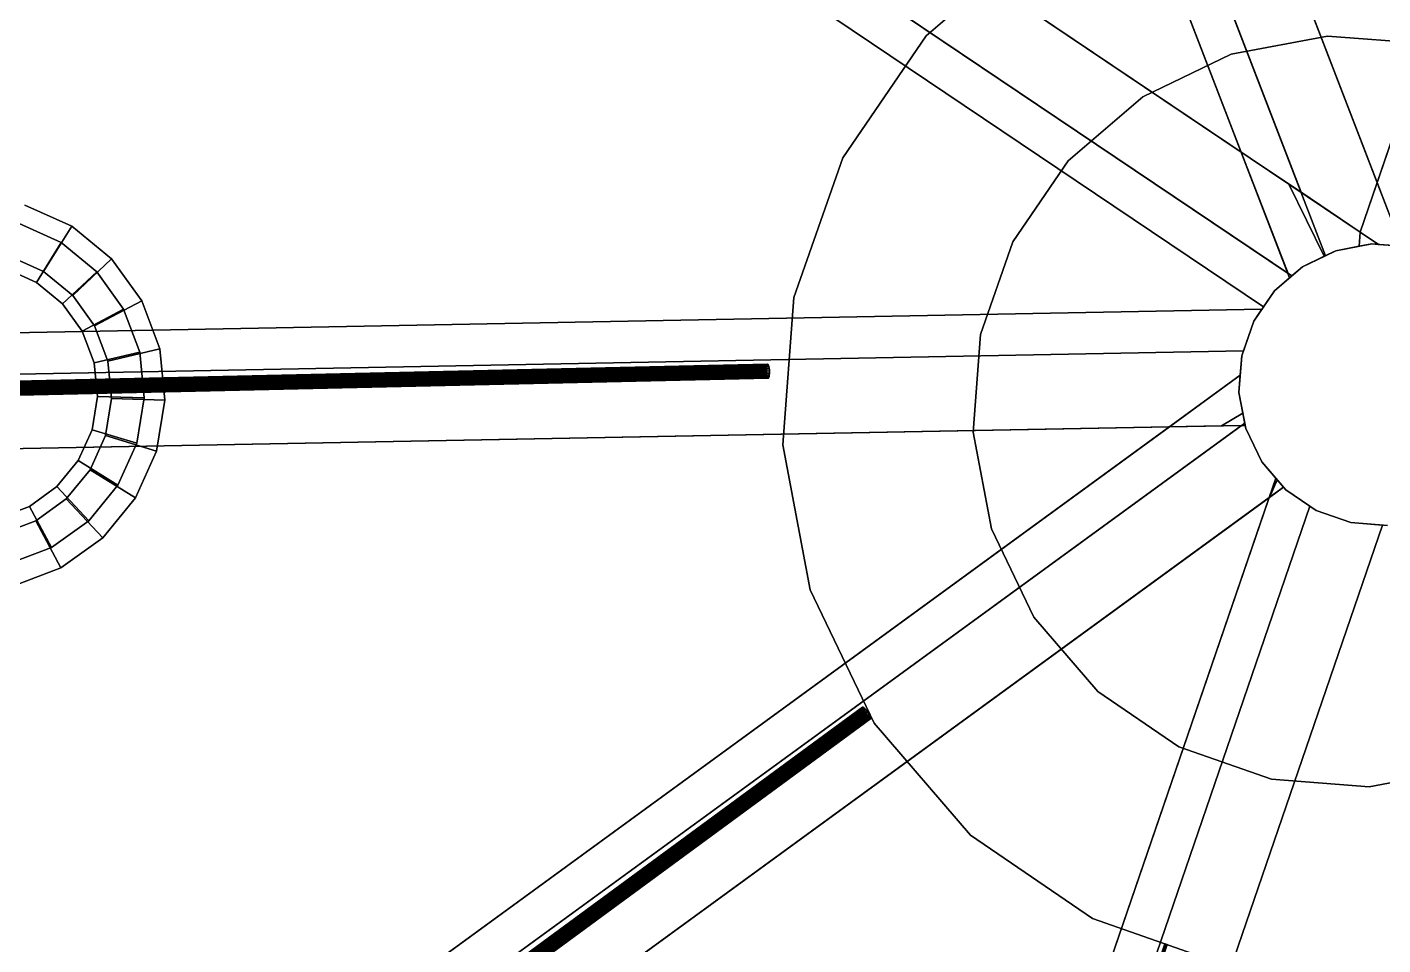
# Model space of a CAD drawing. Header units: inches. Extents: x -2 to 2474, y 1 to 287.
# Drawn here: x 166.172 to 166.795, y 175.261 to 175.683 of the extents above; entities that cross this region are included whole.
import ezdxf

# ---------------------------------------------------------------- set-up
doc = ezdxf.new("R2010")
doc.units = ezdxf.units.IN
doc.header["$MEASUREMENT"] = 0
doc.layers.add('DLX_LUM', color=7, linetype='Continuous', true_color=0xffd400)

msp = doc.modelspace()

# ---------------------------------------------------------------- linework, layer by layer
at = {"layer": 'DLX_LUM'}
for points in [[(166.78502, 175.58878, 0), (166.99062, 176.18846, 0)], [(166.99062, 176.18846, 0), (166.78502, 175.58878, 0)], [(166.79282, 175.61154, 0), (166.99062, 176.18846, 0)], [(166.99062, 176.18846, 0), (166.79282, 175.61154, 0)], [(166.75778, 175.6071, 0), (166.54108, 176.16919, 0)], [(166.54108, 176.16919, 0), (166.75778, 175.6071, 0)], [(166.54108, 176.16919, 0), (166.769, 175.57798, 0)], [(166.769, 175.57798, 0), (166.54108, 176.16919, 0)], [(166.57638, 176.17295, 0), (166.79282, 175.61154, 0)], [(166.79282, 175.61154, 0), (166.57638, 176.17295, 0)], [(166.57638, 176.17295, 0), (166.79802, 175.59805, 0)], [(166.79802, 175.59805, 0), (166.57638, 176.17295, 0)], [(166.73031, 175.62558, 0), (166.52519, 176.15761, 0)], [(166.75256, 175.56784, 0), (166.52519, 176.15761, 0)], [(166.52519, 176.15761, 0), (166.73031, 175.62558, 0)], [(166.52519, 176.15761, 0), (166.75256, 175.56784, 0)], [(166.75217, 175.61087, 0), (166.24091, 175.95474, 0)], [(166.24091, 175.95474, 0), (166.73031, 175.62558, 0)], [(166.24091, 175.95474, 0), (166.75217, 175.61087, 0)], [(166.73031, 175.62558, 0), (166.24091, 175.95474, 0)], [(166.75351, 175.56865, 0), (166.21415, 175.93141, 0)], [(166.21415, 175.93141, 0), (166.75351, 175.56865, 0)], [(166.21415, 175.93141, 0), (166.75182, 175.56978, 0)], [(166.75182, 175.56978, 0), (166.21415, 175.93141, 0)], [(166.74058, 175.55446, 0), (166.20777, 175.91282, 0)], [(166.74058, 175.55446, 0), (166.20777, 175.91282, 0)], [(166.20777, 175.91282, 0), (166.74058, 175.55446, 0)], [(166.20777, 175.91282, 0), (166.74058, 175.55446, 0)], [(166.58541, 175.67905, 0), (166.63693, 175.72333, 0)], [(166.63693, 175.72333, 0), (166.58541, 175.67905, 0)], [(166.63693, 175.72333, 0), (166.58541, 175.67905, 0)], [(166.58541, 175.67905, 0), (166.63693, 175.72333, 0)], [(166.54711, 175.62293, 0), (166.58541, 175.67905, 0)], [(166.58541, 175.67905, 0), (166.54711, 175.62293, 0)], [(166.58541, 175.67905, 0), (166.54711, 175.62293, 0)], [(166.54711, 175.62293, 0), (166.58541, 175.67905, 0)], [(166.58541, 175.67905, 0), (166.58541, 175.67905, 0)], [(166.58541, 175.67905, 0), (166.58541, 175.67905, 0)], [(166.72562, 175.67055, 0), (166.76994, 175.67891, 0)], [(166.76994, 175.67891, 0), (166.72562, 175.67055, 0)], [(166.76994, 175.67891, 0), (166.72562, 175.67055, 0)], [(166.72562, 175.67055, 0), (166.76994, 175.67891, 0)], [(166.76994, 175.67891, 0), (166.76994, 175.67891, 0)], [(166.76994, 175.67891, 0), (166.81492, 175.67551, 0)], [(166.81492, 175.67551, 0), (166.76994, 175.67891, 0)], [(166.76994, 175.67891, 0), (166.76994, 175.67891, 0)], [(166.81492, 175.67551, 0), (166.76994, 175.67891, 0)], [(166.76994, 175.67891, 0), (166.81492, 175.67551, 0)], [(166.68497, 175.651, 0), (166.72562, 175.67055, 0)], [(166.72562, 175.67055, 0), (166.68497, 175.651, 0)], [(166.72562, 175.67055, 0), (166.68497, 175.651, 0)], [(166.68497, 175.651, 0), (166.72562, 175.67055, 0)], [(166.72562, 175.67055, 0), (166.72562, 175.67055, 0)], [(166.72562, 175.67055, 0), (166.72562, 175.67055, 0)], [(166.65077, 175.6216, 0), (166.68497, 175.651, 0)], [(166.68497, 175.651, 0), (166.65077, 175.6216, 0)], [(166.68497, 175.651, 0), (166.65077, 175.6216, 0)], [(166.65077, 175.6216, 0), (166.68497, 175.651, 0)], [(166.68497, 175.651, 0), (166.68497, 175.651, 0)], [(166.68497, 175.651, 0), (166.68497, 175.651, 0)], [(166.52464, 175.55882, 0), (166.54711, 175.62293, 0)], [(166.54711, 175.62293, 0), (166.52464, 175.55882, 0)], [(166.54711, 175.62293, 0), (166.52464, 175.55882, 0)], [(166.52464, 175.55882, 0), (166.54711, 175.62293, 0)], [(166.54711, 175.62293, 0), (166.54711, 175.62293, 0)], [(166.54711, 175.62293, 0), (166.54711, 175.62293, 0)], [(166.62534, 175.58435, 0), (166.65077, 175.6216, 0)], [(166.65077, 175.6216, 0), (166.62534, 175.58435, 0)], [(166.65077, 175.6216, 0), (166.62534, 175.58435, 0)], [(166.62534, 175.58435, 0), (166.65077, 175.6216, 0)], [(166.65077, 175.6216, 0), (166.65077, 175.6216, 0)], [(166.65077, 175.6216, 0), (166.65077, 175.6216, 0)], [(166.73031, 175.62558, 0), (166.73031, 175.62558, 0)], [(166.73031, 175.62558, 0), (166.75778, 175.6071, 0)], [(166.75182, 175.56978, 0), (166.73031, 175.62558, 0)], [(166.75778, 175.6071, 0), (166.73031, 175.62558, 0)], [(166.73031, 175.62558, 0), (166.73031, 175.62558, 0)], [(166.73031, 175.62558, 0), (166.75182, 175.56978, 0)], [(166.78503, 175.58877, 0), (166.75217, 175.61087, 0)], [(166.76841, 175.5777, 0), (166.75217, 175.61087, 0)], [(166.75217, 175.61087, 0), (166.78503, 175.58877, 0)], [(166.75217, 175.61087, 0), (166.76841, 175.5777, 0)], [(166.78502, 175.58878, 0), (166.79282, 175.61154, 0)], [(166.79282, 175.61154, 0), (166.78502, 175.58878, 0)], [(166.79282, 175.61154, 0), (166.79282, 175.61154, 0)], [(166.80344, 175.58399, 0), (166.79282, 175.61154, 0)], [(166.79282, 175.61154, 0), (166.79282, 175.61154, 0)], [(166.79282, 175.61154, 0), (166.80344, 175.58399, 0)], [(166.19255, 175.59149, 0), (166.17098, 175.60124, 0)], [(166.17098, 175.60124, 0), (166.19255, 175.59149, 0)], [(166.75778, 175.6071, 0), (166.78502, 175.58878, 0)], [(166.78502, 175.58878, 0), (166.75778, 175.6071, 0)], [(166.18766, 175.584, 0), (166.1684, 175.59271, 0)], [(166.1684, 175.59271, 0), (166.18766, 175.584, 0)], [(166.17961, 175.57063, 0), (166.19255, 175.59149, 0)], [(166.19255, 175.59149, 0), (166.17961, 175.57063, 0)], [(166.21088, 175.57649, 0), (166.19255, 175.59149, 0)], [(166.19255, 175.59149, 0), (166.21088, 175.57649, 0)], [(166.78458, 175.5823, 0), (166.78503, 175.58877, 0)], [(166.78503, 175.58877, 0), (166.78458, 175.5823, 0)], [(166.78502, 175.58878, 0), (166.78502, 175.58878, 0)], [(166.78502, 175.58878, 0), (166.79338, 175.58315, 0)], [(166.79338, 175.58315, 0), (166.78502, 175.58878, 0)], [(166.78502, 175.58878, 0), (166.78502, 175.58878, 0)], [(166.79338, 175.58315, 0), (166.78503, 175.58877, 0)], [(166.78503, 175.58877, 0), (166.79338, 175.58315, 0)], [(166.18766, 175.584, 0), (166.17632, 175.56572, 0)], [(166.17632, 175.56572, 0), (166.18766, 175.584, 0)], [(166.20402, 175.57061, 0), (166.18766, 175.584, 0)], [(166.18766, 175.584, 0), (166.20402, 175.57061, 0)], [(166.61042, 175.54178, 0), (166.62534, 175.58435, 0)], [(166.62534, 175.58435, 0), (166.61042, 175.54178, 0)], [(166.62534, 175.58435, 0), (166.61042, 175.54178, 0)], [(166.61042, 175.54178, 0), (166.62534, 175.58435, 0)], [(166.62534, 175.58435, 0), (166.62534, 175.58435, 0)], [(166.62534, 175.58435, 0), (166.62534, 175.58435, 0)], [(166.77372, 175.58025, 0), (166.79034, 175.58338, 0)], [(166.79034, 175.58338, 0), (166.77372, 175.58025, 0)], [(166.77372, 175.58025, 0), (166.79034, 175.58338, 0)], [(166.77372, 175.58025, 0), (166.79034, 175.58338, 0)], [(166.79034, 175.58338, 0), (166.77372, 175.58025, 0)], [(166.79034, 175.58338, 0), (166.77372, 175.58025, 0)], [(166.79034, 175.58338, 0), (166.78458, 175.5823, 0)], [(166.78458, 175.5823, 0), (166.79034, 175.58338, 0)], [(166.79338, 175.58315, 0), (166.79034, 175.58338, 0)], [(166.79034, 175.58338, 0), (166.79566, 175.58298, 0)], [(166.79566, 175.58298, 0), (166.79034, 175.58338, 0)], [(166.79034, 175.58338, 0), (166.79034, 175.58338, 0)], [(166.79034, 175.58338, 0), (166.80721, 175.58211, 0)], [(166.79034, 175.58338, 0), (166.79034, 175.58338, 0)], [(166.79034, 175.58338, 0), (166.80721, 175.58211, 0)], [(166.80721, 175.58211, 0), (166.79034, 175.58338, 0)], [(166.79034, 175.58338, 0), (166.79034, 175.58338, 0)], [(166.80721, 175.58211, 0), (166.79034, 175.58338, 0)], [(166.79034, 175.58338, 0), (166.79034, 175.58338, 0)], [(166.79034, 175.58338, 0), (166.79338, 175.58315, 0)], [(166.79338, 175.58315, 0), (166.79338, 175.58315, 0)], [(166.80291, 175.58244, 0), (166.79338, 175.58315, 0)], [(166.79338, 175.58315, 0), (166.79338, 175.58315, 0)], [(166.79338, 175.58315, 0), (166.80291, 175.58244, 0)], [(166.16388, 175.57775, 0), (166.17961, 175.57063, 0)], [(166.17961, 175.57063, 0), (166.16388, 175.57775, 0)], [(166.19298, 175.55969, 0), (166.21088, 175.57649, 0)], [(166.21088, 175.57649, 0), (166.19298, 175.55969, 0)], [(166.22469, 175.55726, 0), (166.21088, 175.57649, 0)], [(166.21088, 175.57649, 0), (166.22469, 175.55726, 0)], [(166.75848, 175.57292, 0), (166.77372, 175.58025, 0)], [(166.75848, 175.57292, 0), (166.77372, 175.58025, 0)], [(166.77372, 175.58025, 0), (166.75848, 175.57292, 0)], [(166.77372, 175.58025, 0), (166.75848, 175.57292, 0)], [(166.75848, 175.57292, 0), (166.769, 175.57798, 0)], [(166.769, 175.57798, 0), (166.75848, 175.57292, 0)], [(166.76841, 175.5777, 0), (166.75848, 175.57292, 0)], [(166.75848, 175.57292, 0), (166.76841, 175.5777, 0)], [(166.77372, 175.58025, 0), (166.76841, 175.5777, 0)], [(166.76841, 175.5777, 0), (166.77372, 175.58025, 0)], [(166.769, 175.57798, 0), (166.77372, 175.58025, 0)], [(166.77372, 175.58025, 0), (166.769, 175.57798, 0)], [(166.78458, 175.5823, 0), (166.77372, 175.58025, 0)], [(166.77372, 175.58025, 0), (166.78458, 175.5823, 0)], [(166.77372, 175.58025, 0), (166.77372, 175.58025, 0)], [(166.77372, 175.58025, 0), (166.77372, 175.58025, 0)], [(166.77372, 175.58025, 0), (166.77372, 175.58025, 0)], [(166.77372, 175.58025, 0), (166.77372, 175.58025, 0)], [(166.16217, 175.57212, 0), (166.17632, 175.56572, 0)], [(166.17632, 175.56572, 0), (166.16217, 175.57212, 0)], [(166.17961, 175.57063, 0), (166.19298, 175.55969, 0)], [(166.19298, 175.55969, 0), (166.17961, 175.57063, 0)], [(166.20402, 175.57061, 0), (166.18834, 175.55588, 0)], [(166.18834, 175.55588, 0), (166.20402, 175.57061, 0)], [(166.21635, 175.55343, 0), (166.20402, 175.57061, 0)], [(166.20402, 175.57061, 0), (166.21635, 175.55343, 0)], [(166.74565, 175.56189, 0), (166.75848, 175.57292, 0)], [(166.74565, 175.56189, 0), (166.75848, 175.57292, 0)], [(166.75848, 175.57292, 0), (166.74565, 175.56189, 0)], [(166.75848, 175.57292, 0), (166.74565, 175.56189, 0)], [(166.75848, 175.57292, 0), (166.75256, 175.56784, 0)], [(166.75256, 175.56784, 0), (166.75848, 175.57292, 0)], [(166.75848, 175.57292, 0), (166.75351, 175.56865, 0)], [(166.75351, 175.56865, 0), (166.75848, 175.57292, 0)], [(166.75848, 175.57292, 0), (166.75848, 175.57292, 0)], [(166.75848, 175.57292, 0), (166.75848, 175.57292, 0)], [(166.75848, 175.57292, 0), (166.75848, 175.57292, 0)], [(166.75848, 175.57292, 0), (166.75848, 175.57292, 0)], [(166.17632, 175.56572, 0), (166.18834, 175.55588, 0)], [(166.18834, 175.55588, 0), (166.17632, 175.56572, 0)], [(166.75351, 175.56865, 0), (166.74565, 175.56189, 0)], [(166.74565, 175.56189, 0), (166.75351, 175.56865, 0)], [(166.74565, 175.56189, 0), (166.75256, 175.56784, 0)], [(166.75256, 175.56784, 0), (166.74565, 175.56189, 0)], [(166.75256, 175.56784, 0), (166.75182, 175.56978, 0)], [(166.75182, 175.56978, 0), (166.75256, 175.56784, 0)], [(166.75256, 175.56784, 0), (166.75256, 175.56784, 0)], [(166.75256, 175.56784, 0), (166.75256, 175.56784, 0)], [(166.19298, 175.55969, 0), (166.20305, 175.54566, 0)], [(166.20305, 175.54566, 0), (166.19298, 175.55969, 0)], [(166.51953, 175.49108, 0), (166.52464, 175.55882, 0)], [(166.52464, 175.55882, 0), (166.51953, 175.49108, 0)], [(166.52464, 175.55882, 0), (166.51953, 175.49108, 0)], [(166.51953, 175.49108, 0), (166.52464, 175.55882, 0)], [(166.52464, 175.55882, 0), (166.52464, 175.55882, 0)], [(166.52464, 175.55882, 0), (166.52464, 175.55882, 0)], [(166.73612, 175.54793, 0), (166.74565, 175.56189, 0)], [(166.74565, 175.56189, 0), (166.73612, 175.54793, 0)], [(166.73612, 175.54793, 0), (166.74565, 175.56189, 0)], [(166.74565, 175.56189, 0), (166.73612, 175.54793, 0)], [(166.74565, 175.56189, 0), (166.74058, 175.55446, 0)], [(166.74058, 175.55446, 0), (166.74565, 175.56189, 0)], [(166.74565, 175.56189, 0), (166.74058, 175.55446, 0)], [(166.74058, 175.55446, 0), (166.74565, 175.56189, 0)], [(166.74565, 175.56189, 0), (166.74565, 175.56189, 0)], [(166.74565, 175.56189, 0), (166.74565, 175.56189, 0)], [(166.74565, 175.56189, 0), (166.74565, 175.56189, 0)], [(166.74565, 175.56189, 0), (166.74565, 175.56189, 0)], [(166.73982, 175.55336, 0), (166.1001, 175.54127, 0)], [(166.1001, 175.54127, 0), (166.73982, 175.55336, 0)], [(166.73982, 175.55336, 0), (166.1001, 175.54127, 0)], [(166.1001, 175.54127, 0), (166.73982, 175.55336, 0)], [(166.18834, 175.55588, 0), (166.19739, 175.54327, 0)], [(166.19739, 175.54327, 0), (166.18834, 175.55588, 0)], [(166.21635, 175.55343, 0), (166.19739, 175.54327, 0)], [(166.19739, 175.54327, 0), (166.21635, 175.55343, 0)], [(166.20305, 175.54566, 0), (166.22469, 175.55726, 0)], [(166.22469, 175.55726, 0), (166.20305, 175.54566, 0)], [(166.22382, 175.53365, 0), (166.21635, 175.55343, 0)], [(166.21635, 175.55343, 0), (166.22382, 175.53365, 0)], [(166.23305, 175.5351, 0), (166.22469, 175.55726, 0)], [(166.22469, 175.55726, 0), (166.23305, 175.5351, 0)], [(166.73612, 175.54793, 0), (166.73982, 175.55336, 0)], [(166.73982, 175.55336, 0), (166.73612, 175.54793, 0)], [(166.73612, 175.54793, 0), (166.73982, 175.55336, 0)], [(166.73982, 175.55336, 0), (166.73612, 175.54793, 0)], [(166.73982, 175.55336, 0), (166.73982, 175.55336, 0)], [(166.73982, 175.55336, 0), (166.73982, 175.55336, 0)], [(166.74058, 175.55446, 0), (166.74058, 175.55446, 0)], [(166.74058, 175.55446, 0), (166.74058, 175.55446, 0)], [(166.20305, 175.54566, 0), (166.20915, 175.5295, 0)], [(166.20915, 175.5295, 0), (166.20305, 175.54566, 0)], [(166.73052, 175.53196, 0), (166.73612, 175.54793, 0)], [(166.73612, 175.54793, 0), (166.73052, 175.53196, 0)], [(166.73052, 175.53196, 0), (166.73612, 175.54793, 0)], [(166.73612, 175.54793, 0), (166.73052, 175.53196, 0)], [(166.73131, 175.53421, 0), (166.73612, 175.54793, 0)], [(166.73612, 175.54793, 0), (166.73131, 175.53421, 0)], [(166.73612, 175.54793, 0), (166.73131, 175.53421, 0)], [(166.73131, 175.53421, 0), (166.73612, 175.54793, 0)], [(166.73612, 175.54793, 0), (166.73612, 175.54793, 0)], [(166.73612, 175.54793, 0), (166.73612, 175.54793, 0)], [(166.73612, 175.54793, 0), (166.73612, 175.54793, 0)], [(166.73612, 175.54793, 0), (166.73612, 175.54793, 0)], [(166.19739, 175.54327, 0), (166.20288, 175.52875, 0)], [(166.20288, 175.52875, 0), (166.19739, 175.54327, 0)], [(166.60703, 175.49681, 0), (166.61042, 175.54178, 0)], [(166.61042, 175.54178, 0), (166.60703, 175.49681, 0)], [(166.61042, 175.54178, 0), (166.60703, 175.49681, 0)], [(166.60703, 175.49681, 0), (166.61042, 175.54178, 0)], [(166.61042, 175.54178, 0), (166.61042, 175.54178, 0)], [(166.61042, 175.54178, 0), (166.61042, 175.54178, 0)], [(166.73131, 175.53421, 0), (166.09537, 175.52219, 0)], [(166.09537, 175.52219, 0), (166.73131, 175.53421, 0)], [(166.73131, 175.53421, 0), (166.09537, 175.52219, 0)], [(166.09537, 175.52219, 0), (166.73131, 175.53421, 0)], [(166.22382, 175.53365, 0), (166.20288, 175.52875, 0)], [(166.20288, 175.52875, 0), (166.22382, 175.53365, 0)], [(166.20915, 175.5295, 0), (166.23305, 175.5351, 0)], [(166.23305, 175.5351, 0), (166.20915, 175.5295, 0)], [(166.22591, 175.51262, 0), (166.22382, 175.53365, 0)], [(166.22382, 175.53365, 0), (166.22591, 175.51262, 0)], [(166.23539, 175.51154, 0), (166.23305, 175.5351, 0)], [(166.23305, 175.5351, 0), (166.23539, 175.51154, 0)], [(166.73052, 175.53196, 0), (166.73131, 175.53421, 0)], [(166.73131, 175.53421, 0), (166.73052, 175.53196, 0)], [(166.73131, 175.53421, 0), (166.73052, 175.53196, 0)], [(166.73052, 175.53196, 0), (166.73131, 175.53421, 0)], [(164.9525, 175.49137, 0), (166.51204, 175.52667, 0)], [(166.51204, 175.52667, 0), (164.9525, 175.49137, 0)], [(164.95325, 175.49202, 0), (166.51214, 175.5273, 0)], [(166.51214, 175.5273, 0), (164.95325, 175.49202, 0)], [(164.95424, 175.49251, 0), (166.51228, 175.52777, 0)], [(166.51228, 175.52777, 0), (164.95424, 175.49251, 0)], [(164.95543, 175.4928, 0), (166.51245, 175.52804, 0)], [(166.51245, 175.52804, 0), (164.95543, 175.4928, 0)], [(164.95672, 175.49288, 0), (166.51263, 175.5281, 0)], [(166.51263, 175.5281, 0), (164.95672, 175.49288, 0)], [(164.95804, 175.49274, 0), (166.51281, 175.52793, 0)], [(166.51281, 175.52793, 0), (164.95804, 175.49274, 0)], [(164.95928, 175.49239, 0), (166.51298, 175.52756, 0)], [(166.51298, 175.52756, 0), (164.95928, 175.49239, 0)], [(164.96038, 175.49186, 0), (166.51313, 175.527, 0)], [(166.51313, 175.527, 0), (164.96038, 175.49186, 0)], [(164.96124, 175.49117, 0), (166.51324, 175.5263, 0)], [(166.51324, 175.5263, 0), (164.96124, 175.49117, 0)], [(166.20288, 175.52875, 0), (166.20441, 175.5133, 0)], [(166.20441, 175.5133, 0), (166.20288, 175.52875, 0)], [(166.20915, 175.5295, 0), (166.21086, 175.51232, 0)], [(166.21086, 175.51232, 0), (166.20915, 175.5295, 0)], [(166.51198, 175.52591, 0), (166.51204, 175.52667, 0)], [(166.51204, 175.52667, 0), (166.51198, 175.52591, 0)], [(166.51204, 175.52667, 0), (166.51214, 175.5273, 0)], [(166.51214, 175.5273, 0), (166.51204, 175.52667, 0)], [(166.51214, 175.5273, 0), (166.51228, 175.52777, 0)], [(166.51228, 175.52777, 0), (166.51214, 175.5273, 0)], [(166.51228, 175.52777, 0), (166.51245, 175.52804, 0)], [(166.51245, 175.52804, 0), (166.51228, 175.52777, 0)], [(166.51245, 175.52804, 0), (166.51263, 175.5281, 0)], [(166.51263, 175.5281, 0), (166.51245, 175.52804, 0)], [(166.51263, 175.5281, 0), (166.51281, 175.52793, 0)], [(166.51281, 175.52793, 0), (166.51263, 175.5281, 0)], [(166.51281, 175.52793, 0), (166.51298, 175.52756, 0)], [(166.51298, 175.52756, 0), (166.51281, 175.52793, 0)], [(166.51298, 175.52756, 0), (166.51313, 175.527, 0)], [(166.51313, 175.527, 0), (166.51298, 175.52756, 0)], [(166.51313, 175.527, 0), (166.51324, 175.5263, 0)], [(166.51324, 175.5263, 0), (166.51313, 175.527, 0)], [(166.51324, 175.5263, 0), (166.51332, 175.5255, 0)], [(166.51332, 175.5255, 0), (166.51324, 175.5263, 0)], [(166.72925, 175.5151, 0), (166.73052, 175.53196, 0)], [(166.73052, 175.53196, 0), (166.72925, 175.5151, 0)], [(166.72925, 175.5151, 0), (166.73052, 175.53196, 0)], [(166.73052, 175.53196, 0), (166.72925, 175.5151, 0)], [(166.72925, 175.5151, 0), (166.73052, 175.53196, 0)], [(166.73052, 175.53196, 0), (166.72925, 175.5151, 0)], [(166.73052, 175.53196, 0), (166.72984, 175.52299, 0)], [(166.72984, 175.52299, 0), (166.73052, 175.53196, 0)], [(166.73052, 175.53196, 0), (166.73052, 175.53196, 0)], [(166.73052, 175.53196, 0), (166.73052, 175.53196, 0)], [(166.73052, 175.53196, 0), (166.73052, 175.53196, 0)], [(166.73052, 175.53196, 0), (166.73052, 175.53196, 0)], [(164.95198, 175.48977, 0), (166.51196, 175.52508, 0)], [(166.51196, 175.52508, 0), (164.95198, 175.48977, 0)], [(164.95207, 175.4906, 0), (166.51198, 175.52591, 0)], [(166.51198, 175.52591, 0), (164.95207, 175.4906, 0)], [(164.95222, 175.48893, 0), (166.51199, 175.52424, 0)], [(166.51199, 175.52424, 0), (164.95222, 175.48893, 0)], [(164.9528, 175.48814, 0), (166.51206, 175.52343, 0)], [(166.51206, 175.52343, 0), (164.9528, 175.48814, 0)], [(164.95366, 175.48745, 0), (166.51218, 175.52273, 0)], [(166.51218, 175.52273, 0), (164.95366, 175.48745, 0)], [(164.95475, 175.48692, 0), (166.51233, 175.52217, 0)], [(166.51233, 175.52217, 0), (164.95475, 175.48692, 0)], [(164.95599, 175.48657, 0), (166.5125, 175.5218, 0)], [(166.5125, 175.5218, 0), (164.95599, 175.48657, 0)], [(164.95731, 175.48643, 0), (166.51268, 175.52164, 0)], [(166.51268, 175.52164, 0), (164.95731, 175.48643, 0)], [(166.51286, 175.52169, 0), (164.95861, 175.48651, 0)], [(164.95861, 175.48651, 0), (166.51286, 175.52169, 0)], [(164.95979, 175.48681, 0), (166.51303, 175.52196, 0)], [(166.51303, 175.52196, 0), (164.95979, 175.48681, 0)], [(164.96079, 175.4873, 0), (166.51317, 175.52243, 0)], [(166.51317, 175.52243, 0), (164.96079, 175.4873, 0)], [(166.51327, 175.52307, 0), (164.96153, 175.48795, 0)], [(164.96153, 175.48795, 0), (166.51327, 175.52307, 0)], [(164.96181, 175.49038, 0), (166.51332, 175.5255, 0)], [(166.51332, 175.5255, 0), (164.96181, 175.49038, 0)], [(164.96196, 175.48872, 0), (166.51334, 175.52383, 0)], [(166.51334, 175.52383, 0), (164.96196, 175.48872, 0)], [(166.51335, 175.52466, 0), (164.96206, 175.48954, 0)], [(164.96206, 175.48954, 0), (166.51335, 175.52466, 0)], [(166.72984, 175.52299, 0), (166.21069, 175.14466, 0)], [(166.21069, 175.14466, 0), (166.72984, 175.52299, 0)], [(166.51196, 175.52508, 0), (166.51198, 175.52591, 0)], [(166.51198, 175.52591, 0), (166.51196, 175.52508, 0)], [(166.51196, 175.52508, 0), (166.51199, 175.52424, 0)], [(166.51199, 175.52424, 0), (166.51196, 175.52508, 0)], [(166.51199, 175.52424, 0), (166.51206, 175.52343, 0)], [(166.51206, 175.52343, 0), (166.51199, 175.52424, 0)], [(166.51206, 175.52343, 0), (166.51218, 175.52273, 0)], [(166.51218, 175.52273, 0), (166.51206, 175.52343, 0)], [(166.51218, 175.52273, 0), (166.51233, 175.52217, 0)], [(166.51233, 175.52217, 0), (166.51218, 175.52273, 0)], [(166.51233, 175.52217, 0), (166.5125, 175.5218, 0)], [(166.5125, 175.5218, 0), (166.51233, 175.52217, 0)], [(166.5125, 175.5218, 0), (166.51268, 175.52164, 0)], [(166.51268, 175.52164, 0), (166.5125, 175.5218, 0)], [(166.51268, 175.52164, 0), (166.51286, 175.52169, 0)], [(166.51286, 175.52169, 0), (166.51268, 175.52164, 0)], [(166.51303, 175.52196, 0), (166.51286, 175.52169, 0)], [(166.51286, 175.52169, 0), (166.51303, 175.52196, 0)], [(166.51317, 175.52243, 0), (166.51303, 175.52196, 0)], [(166.51303, 175.52196, 0), (166.51317, 175.52243, 0)], [(166.51327, 175.52307, 0), (166.51317, 175.52243, 0)], [(166.51317, 175.52243, 0), (166.51327, 175.52307, 0)], [(166.51334, 175.52383, 0), (166.51327, 175.52307, 0)], [(166.51327, 175.52307, 0), (166.51334, 175.52383, 0)], [(166.51332, 175.5255, 0), (166.51335, 175.52466, 0)], [(166.51335, 175.52466, 0), (166.51332, 175.5255, 0)], [(166.51335, 175.52466, 0), (166.51334, 175.52383, 0)], [(166.51334, 175.52383, 0), (166.51335, 175.52466, 0)], [(166.72984, 175.52299, 0), (166.69729, 175.49926, 0)], [(166.69729, 175.49926, 0), (166.72984, 175.52299, 0)], [(166.72925, 175.5151, 0), (166.72984, 175.52299, 0)], [(166.72984, 175.52299, 0), (166.72925, 175.5151, 0)], [(166.72984, 175.52299, 0), (166.72984, 175.52299, 0)], [(166.72984, 175.52299, 0), (166.72984, 175.52299, 0)], [(166.73103, 175.50562, 0), (166.72925, 175.5151, 0)], [(166.72925, 175.5151, 0), (166.72925, 175.5151, 0)], [(166.72925, 175.5151, 0), (166.72925, 175.5151, 0)], [(166.72925, 175.5151, 0), (166.73191, 175.501, 0)], [(166.73238, 175.49848, 0), (166.72925, 175.5151, 0)], [(166.72925, 175.5151, 0), (166.72925, 175.5151, 0)], [(166.72925, 175.5151, 0), (166.73103, 175.50562, 0)], [(166.73238, 175.49848, 0), (166.72925, 175.5151, 0)], [(166.72925, 175.5151, 0), (166.73238, 175.49848, 0)], [(166.73191, 175.501, 0), (166.72925, 175.5151, 0)], [(166.72925, 175.5151, 0), (166.72925, 175.5151, 0)], [(166.72925, 175.5151, 0), (166.73238, 175.49848, 0)], [(166.20441, 175.5133, 0), (166.2019, 175.49798, 0)], [(166.2019, 175.49798, 0), (166.20441, 175.5133, 0)], [(166.22591, 175.51262, 0), (166.20441, 175.5133, 0)], [(166.20441, 175.5133, 0), (166.22591, 175.51262, 0)], [(166.21086, 175.51232, 0), (166.20807, 175.49527, 0)], [(166.20807, 175.49527, 0), (166.21086, 175.51232, 0)], [(166.21086, 175.51232, 0), (166.23539, 175.51154, 0)], [(166.23539, 175.51154, 0), (166.21086, 175.51232, 0)], [(166.22249, 175.49175, 0), (166.22591, 175.51262, 0)], [(166.22591, 175.51262, 0), (166.22249, 175.49175, 0)], [(166.23156, 175.48817, 0), (166.23539, 175.51154, 0)], [(166.23539, 175.51154, 0), (166.23156, 175.48817, 0)], [(166.73103, 175.50562, 0), (166.72124, 175.49972, 0)], [(166.72124, 175.49972, 0), (166.73103, 175.50562, 0)], [(166.73211, 175.49992, 0), (166.73103, 175.50562, 0)], [(166.73103, 175.50562, 0), (166.73211, 175.49992, 0)], [(166.1052, 175.48808, 0), (166.72124, 175.49972, 0)], [(166.72124, 175.49972, 0), (166.1052, 175.48808, 0)], [(166.1052, 175.48808, 0), (166.69729, 175.49926, 0)], [(166.69729, 175.49926, 0), (166.1052, 175.48808, 0)], [(166.2019, 175.49798, 0), (166.19551, 175.48383, 0)], [(166.19551, 175.48383, 0), (166.2019, 175.49798, 0)], [(166.20807, 175.49527, 0), (166.20095, 175.47953, 0)], [(166.20095, 175.47953, 0), (166.20807, 175.49527, 0)], [(166.22249, 175.49175, 0), (166.2019, 175.49798, 0)], [(166.2019, 175.49798, 0), (166.22249, 175.49175, 0)], [(166.20807, 175.49527, 0), (166.23156, 175.48817, 0)], [(166.23156, 175.48817, 0), (166.20807, 175.49527, 0)], [(166.21069, 175.14466, 0), (166.69729, 175.49926, 0)], [(166.69729, 175.49926, 0), (166.21069, 175.14466, 0)], [(166.21776, 175.12632, 0), (166.73191, 175.501, 0)], [(166.73191, 175.501, 0), (166.21776, 175.12632, 0)], [(166.21776, 175.12632, 0), (166.73038, 175.49989, 0)], [(166.73038, 175.49989, 0), (166.21776, 175.12632, 0)], [(166.60703, 175.49681, 0), (166.60703, 175.49681, 0)], [(166.61539, 175.45249, 0), (166.60703, 175.49681, 0)], [(166.60703, 175.49681, 0), (166.60703, 175.49681, 0)], [(166.60703, 175.49681, 0), (166.61539, 175.45249, 0)], [(166.60703, 175.49681, 0), (166.61539, 175.45249, 0)], [(166.61539, 175.45249, 0), (166.60703, 175.49681, 0)], [(166.69729, 175.49926, 0), (166.73038, 175.49989, 0)], [(166.73038, 175.49989, 0), (166.69729, 175.49926, 0)], [(166.69729, 175.49926, 0), (166.69729, 175.49926, 0)], [(166.69729, 175.49926, 0), (166.69729, 175.49926, 0)], [(166.72124, 175.49972, 0), (166.73211, 175.49992, 0)], [(166.73211, 175.49992, 0), (166.72124, 175.49972, 0)], [(166.73038, 175.49989, 0), (166.73211, 175.49992, 0)], [(166.73211, 175.49992, 0), (166.73038, 175.49989, 0)], [(166.73191, 175.501, 0), (166.73238, 175.49848, 0)], [(166.73238, 175.49848, 0), (166.73191, 175.501, 0)], [(166.73211, 175.49992, 0), (166.73211, 175.49992, 0)], [(166.73238, 175.49848, 0), (166.73211, 175.49992, 0)], [(166.73211, 175.49992, 0), (166.73211, 175.49992, 0)], [(166.73211, 175.49992, 0), (166.73238, 175.49848, 0)], [(166.73238, 175.49848, 0), (166.73971, 175.48323, 0)], [(166.73971, 175.48323, 0), (166.73238, 175.49848, 0)], [(166.73238, 175.49848, 0), (166.73238, 175.49848, 0)], [(166.73238, 175.49848, 0), (166.73971, 175.48323, 0)], [(166.73971, 175.48323, 0), (166.73238, 175.49848, 0)], [(166.73238, 175.49848, 0), (166.73238, 175.49848, 0)], [(166.73971, 175.48323, 0), (166.73238, 175.49848, 0)], [(166.73238, 175.49848, 0), (166.73971, 175.48323, 0)], [(166.73971, 175.48323, 0), (166.73238, 175.49848, 0)], [(166.73238, 175.49848, 0), (166.73238, 175.49848, 0)], [(166.73238, 175.49848, 0), (166.73971, 175.48323, 0)], [(166.73238, 175.49848, 0), (166.73238, 175.49848, 0)], [(166.21378, 175.47249, 0), (166.22249, 175.49175, 0)], [(166.22249, 175.49175, 0), (166.21378, 175.47249, 0)], [(166.53212, 175.42432, 0), (166.51953, 175.49108, 0)], [(166.51953, 175.49108, 0), (166.53212, 175.42432, 0)], [(166.51953, 175.49108, 0), (166.51953, 175.49108, 0)], [(166.51953, 175.49108, 0), (166.53212, 175.42432, 0)], [(166.53212, 175.42432, 0), (166.51953, 175.49108, 0)], [(166.51953, 175.49108, 0), (166.51953, 175.49108, 0)], [(166.19551, 175.48383, 0), (166.18567, 175.47181, 0)], [(166.18567, 175.47181, 0), (166.19551, 175.48383, 0)], [(166.21378, 175.47249, 0), (166.19551, 175.48383, 0)], [(166.19551, 175.48383, 0), (166.21378, 175.47249, 0)], [(166.22181, 175.4666, 0), (166.23156, 175.48817, 0)], [(166.23156, 175.48817, 0), (166.22181, 175.4666, 0)], [(166.74688, 175.4749, 0), (166.73971, 175.48323, 0)], [(166.73971, 175.48323, 0), (166.73971, 175.48323, 0)], [(166.73971, 175.48323, 0), (166.75074, 175.47041, 0)], [(166.73971, 175.48323, 0), (166.74688, 175.4749, 0)], [(166.74623, 175.47565, 0), (166.73971, 175.48323, 0)], [(166.73971, 175.48323, 0), (166.73971, 175.48323, 0)], [(166.75074, 175.47041, 0), (166.73971, 175.48323, 0)], [(166.73971, 175.48323, 0), (166.75074, 175.47041, 0)], [(166.75074, 175.47041, 0), (166.73971, 175.48323, 0)], [(166.73971, 175.48323, 0), (166.73971, 175.48323, 0)], [(166.73971, 175.48323, 0), (166.74623, 175.47565, 0)], [(166.73971, 175.48323, 0), (166.73971, 175.48323, 0)], [(166.20095, 175.47953, 0), (166.19001, 175.46617, 0)], [(166.19001, 175.46617, 0), (166.20095, 175.47953, 0)], [(166.20095, 175.47953, 0), (166.22181, 175.4666, 0)], [(166.22181, 175.4666, 0), (166.20095, 175.47953, 0)], [(166.18567, 175.47181, 0), (166.17306, 175.46276, 0)], [(166.17306, 175.46276, 0), (166.18567, 175.47181, 0)], [(166.20039, 175.45613, 0), (166.18567, 175.47181, 0)], [(166.18567, 175.47181, 0), (166.20039, 175.45613, 0)], [(166.20039, 175.45613, 0), (166.21378, 175.47249, 0)], [(166.21378, 175.47249, 0), (166.20039, 175.45613, 0)], [(166.74623, 175.47565, 0), (166.54977, 174.90265, 0)], [(166.54977, 174.90265, 0), (166.74623, 175.47565, 0)], [(166.74623, 175.47565, 0), (166.74319, 175.46679, 0)], [(166.74319, 175.46679, 0), (166.74623, 175.47565, 0)], [(166.74319, 175.46679, 0), (166.74974, 175.47157, 0)], [(166.74974, 175.47157, 0), (166.74319, 175.46679, 0)], [(166.74688, 175.4749, 0), (166.74333, 175.4669, 0)], [(166.74333, 175.4669, 0), (166.74688, 175.4749, 0)], [(166.74974, 175.47157, 0), (166.74333, 175.4669, 0)], [(166.74333, 175.4669, 0), (166.74974, 175.47157, 0)], [(166.75074, 175.47041, 0), (166.74623, 175.47565, 0)], [(166.74623, 175.47565, 0), (166.74623, 175.47565, 0)], [(166.74623, 175.47565, 0), (166.75074, 175.47041, 0)], [(166.74623, 175.47565, 0), (166.74623, 175.47565, 0)], [(166.74974, 175.47157, 0), (166.74688, 175.4749, 0)], [(166.74688, 175.4749, 0), (166.74974, 175.47157, 0)], [(166.74974, 175.47157, 0), (166.75074, 175.47041, 0)], [(166.75074, 175.47041, 0), (166.74974, 175.47157, 0)], [(166.74974, 175.47157, 0), (166.74974, 175.47157, 0)], [(166.74974, 175.47157, 0), (166.74974, 175.47157, 0)], [(166.76189, 175.46279, 0), (166.75074, 175.47041, 0)], [(166.75074, 175.47041, 0), (166.76189, 175.46279, 0)], [(166.75074, 175.47041, 0), (166.75074, 175.47041, 0)], [(166.76189, 175.46279, 0), (166.75074, 175.47041, 0)], [(166.75074, 175.47041, 0), (166.75074, 175.47041, 0)], [(166.75074, 175.47041, 0), (166.76471, 175.46087, 0)], [(166.75074, 175.47041, 0), (166.76189, 175.46279, 0)], [(166.76471, 175.46087, 0), (166.75074, 175.47041, 0)], [(166.75074, 175.47041, 0), (166.75074, 175.47041, 0)], [(166.76471, 175.46087, 0), (166.75074, 175.47041, 0)], [(166.75074, 175.47041, 0), (166.76471, 175.46087, 0)], [(166.75074, 175.47041, 0), (166.75074, 175.47041, 0)], [(166.19001, 175.46617, 0), (166.17598, 175.4561, 0)], [(166.17598, 175.4561, 0), (166.19001, 175.46617, 0)], [(166.19001, 175.46617, 0), (166.20681, 175.44827, 0)], [(166.20681, 175.44827, 0), (166.19001, 175.46617, 0)], [(166.20681, 175.44827, 0), (166.22181, 175.4666, 0)], [(166.22181, 175.4666, 0), (166.20681, 175.44827, 0)], [(166.74333, 175.4669, 0), (166.24538, 175.10402, 0)], [(166.24538, 175.10402, 0), (166.74333, 175.4669, 0)], [(166.74319, 175.46679, 0), (166.24538, 175.10402, 0)], [(166.24538, 175.10402, 0), (166.74319, 175.46679, 0)], [(166.74319, 175.46679, 0), (166.54977, 174.90265, 0)], [(166.54977, 174.90265, 0), (166.74319, 175.46679, 0)], [(166.74319, 175.46679, 0), (166.74319, 175.46679, 0)], [(166.74319, 175.46679, 0), (166.74319, 175.46679, 0)], [(166.17306, 175.46276, 0), (166.15853, 175.45727, 0)], [(166.15853, 175.45727, 0), (166.17306, 175.46276, 0)], [(166.18322, 175.4438, 0), (166.17306, 175.46276, 0)], [(166.17306, 175.46276, 0), (166.18322, 175.4438, 0)], [(166.56608, 174.89168, 0), (166.76189, 175.46279, 0)], [(166.76189, 175.46279, 0), (166.56608, 174.89168, 0)], [(166.76189, 175.46279, 0), (166.56608, 174.89168, 0)], [(166.56608, 174.89168, 0), (166.76189, 175.46279, 0)], [(166.76471, 175.46087, 0), (166.76189, 175.46279, 0)], [(166.76189, 175.46279, 0), (166.76471, 175.46087, 0)], [(166.76471, 175.46087, 0), (166.76189, 175.46279, 0)], [(166.76189, 175.46279, 0), (166.76471, 175.46087, 0)], [(166.78067, 175.45528, 0), (166.76471, 175.46087, 0)], [(166.76471, 175.46087, 0), (166.78067, 175.45528, 0)], [(166.78067, 175.45528, 0), (166.76471, 175.46087, 0)], [(166.76471, 175.46087, 0), (166.76471, 175.46087, 0)], [(166.76471, 175.46087, 0), (166.78067, 175.45528, 0)], [(166.76471, 175.46087, 0), (166.78067, 175.45528, 0)], [(166.78067, 175.45528, 0), (166.76471, 175.46087, 0)], [(166.76471, 175.46087, 0), (166.76471, 175.46087, 0)], [(166.76471, 175.46087, 0), (166.76471, 175.46087, 0)], [(166.76471, 175.46087, 0), (166.76471, 175.46087, 0)], [(166.78067, 175.45528, 0), (166.76471, 175.46087, 0)], [(166.76471, 175.46087, 0), (166.78067, 175.45528, 0)], [(166.17598, 175.4561, 0), (166.15982, 175.45, 0)], [(166.15982, 175.45, 0), (166.17598, 175.4561, 0)], [(166.17598, 175.4561, 0), (166.18757, 175.43446, 0)], [(166.18757, 175.43446, 0), (166.17598, 175.4561, 0)], [(166.18322, 175.4438, 0), (166.20039, 175.45613, 0)], [(166.20039, 175.45613, 0), (166.18322, 175.4438, 0)], [(166.79519, 175.45418, 0), (166.6015, 174.88925, 0)], [(166.6015, 174.88925, 0), (166.79519, 175.45418, 0)], [(166.6015, 174.88925, 0), (166.79519, 175.45418, 0)], [(166.79519, 175.45418, 0), (166.6015, 174.88925, 0)], [(166.61539, 175.45249, 0), (166.61539, 175.45249, 0)], [(166.63494, 175.41184, 0), (166.61539, 175.45249, 0)], [(166.61539, 175.45249, 0), (166.61539, 175.45249, 0)], [(166.61539, 175.45249, 0), (166.63494, 175.41184, 0)], [(166.61539, 175.45249, 0), (166.63494, 175.41184, 0)], [(166.63494, 175.41184, 0), (166.61539, 175.45249, 0)], [(166.79519, 175.45418, 0), (166.78067, 175.45528, 0)], [(166.78067, 175.45528, 0), (166.79519, 175.45418, 0)], [(166.79753, 175.454, 0), (166.78067, 175.45528, 0)], [(166.78067, 175.45528, 0), (166.78067, 175.45528, 0)], [(166.78067, 175.45528, 0), (166.79519, 175.45418, 0)], [(166.79519, 175.45418, 0), (166.78067, 175.45528, 0)], [(166.78067, 175.45528, 0), (166.78067, 175.45528, 0)], [(166.78067, 175.45528, 0), (166.79753, 175.454, 0)], [(166.78067, 175.45528, 0), (166.78067, 175.45528, 0)], [(166.78067, 175.45528, 0), (166.78067, 175.45528, 0)], [(166.79753, 175.454, 0), (166.78067, 175.45528, 0)], [(166.78067, 175.45528, 0), (166.79753, 175.454, 0)], [(166.79519, 175.45418, 0), (166.79519, 175.45418, 0)], [(166.79519, 175.45418, 0), (166.79519, 175.45418, 0)], [(166.18757, 175.43446, 0), (166.20681, 175.44827, 0)], [(166.20681, 175.44827, 0), (166.18757, 175.43446, 0)], [(166.16343, 175.43633, 0), (166.18322, 175.4438, 0)], [(166.18322, 175.4438, 0), (166.16343, 175.43633, 0)], [(166.16542, 175.4261, 0), (166.18757, 175.43446, 0)], [(166.18757, 175.43446, 0), (166.16542, 175.4261, 0)], [(166.56156, 175.36309, 0), (166.53212, 175.42432, 0)], [(166.53212, 175.42432, 0), (166.56156, 175.36309, 0)], [(166.53212, 175.42432, 0), (166.53212, 175.42432, 0)], [(166.53212, 175.42432, 0), (166.56156, 175.36309, 0)], [(166.56156, 175.36309, 0), (166.53212, 175.42432, 0)], [(166.53212, 175.42432, 0), (166.53212, 175.42432, 0)], [(166.63494, 175.41184, 0), (166.63494, 175.41184, 0)], [(166.66433, 175.37764, 0), (166.63494, 175.41184, 0)], [(166.63494, 175.41184, 0), (166.63494, 175.41184, 0)], [(166.63494, 175.41184, 0), (166.66433, 175.37764, 0)], [(166.63494, 175.41184, 0), (166.66433, 175.37764, 0)], [(166.66433, 175.37764, 0), (166.63494, 175.41184, 0)], [(166.66433, 175.37764, 0), (166.66433, 175.37764, 0)], [(166.70159, 175.35221, 0), (166.66433, 175.37764, 0)], [(166.66433, 175.37764, 0), (166.66433, 175.37764, 0)], [(166.66433, 175.37764, 0), (166.70159, 175.35221, 0)], [(166.66433, 175.37764, 0), (166.70159, 175.35221, 0)], [(166.70159, 175.35221, 0), (166.66433, 175.37764, 0)], [(165.30185, 174.44921, 0), (166.55617, 175.37049, 0)], [(166.55617, 175.37049, 0), (165.30185, 174.44921, 0)], [(165.303, 174.44985, 0), (166.55641, 175.37046, 0)], [(166.55641, 175.37046, 0), (165.303, 174.44985, 0)], [(166.55606, 175.37034, 0), (166.55617, 175.37049, 0)], [(166.55617, 175.37049, 0), (166.55606, 175.37034, 0)], [(166.55617, 175.37049, 0), (166.55641, 175.37046, 0)], [(166.55641, 175.37046, 0), (166.55617, 175.37049, 0)], [(166.55641, 175.37046, 0), (166.55677, 175.37025, 0)], [(166.55677, 175.37025, 0), (166.55641, 175.37046, 0)], [(165.29926, 174.44555, 0), (166.55651, 175.36897, 0)], [(166.55651, 175.36897, 0), (165.29926, 174.44555, 0)], [(165.29934, 174.44467, 0), (166.55689, 175.36832, 0)], [(166.55689, 175.36832, 0), (165.29934, 174.44467, 0)], [(165.29949, 174.44651, 0), (166.55623, 175.36956, 0)], [(166.55623, 175.36956, 0), (165.29949, 174.44651, 0)], [(165.29974, 174.44394, 0), (166.55735, 175.36763, 0)], [(166.55735, 175.36763, 0), (165.29974, 174.44394, 0)], [(165.30003, 174.44748, 0), (166.55608, 175.37002, 0)], [(166.55608, 175.37002, 0), (165.30003, 174.44748, 0)], [(165.30042, 174.44339, 0), (166.55786, 175.36695, 0)], [(166.55786, 175.36695, 0), (165.30042, 174.44339, 0)], [(165.30083, 174.4484, 0), (166.55606, 175.37034, 0)], [(166.55606, 175.37034, 0), (165.30083, 174.4484, 0)], [(165.30135, 174.44307, 0), (166.55838, 175.36634, 0)], [(166.55838, 175.36634, 0), (165.30135, 174.44307, 0)], [(165.30245, 174.44301, 0), (166.55888, 175.36583, 0)], [(166.55888, 175.36583, 0), (165.30245, 174.44301, 0)], [(165.30365, 174.44319, 0), (166.55932, 175.36546, 0)], [(166.55932, 175.36546, 0), (165.30365, 174.44319, 0)], [(165.30422, 174.45028, 0), (166.55677, 175.37025, 0)], [(166.55677, 175.37025, 0), (165.30422, 174.45028, 0)], [(165.30487, 174.44362, 0), (166.55968, 175.36525, 0)], [(166.55968, 175.36525, 0), (165.30487, 174.44362, 0)], [(165.30542, 174.45046, 0), (166.55721, 175.36988, 0)], [(166.55721, 175.36988, 0), (165.30542, 174.45046, 0)], [(165.30603, 174.44426, 0), (166.55992, 175.36522, 0)], [(166.55992, 175.36522, 0), (165.30603, 174.44426, 0)], [(165.30652, 174.4504, 0), (166.55771, 175.36937, 0)], [(166.55771, 175.36937, 0), (165.30652, 174.4504, 0)], [(166.56004, 175.36537, 0), (165.30704, 174.44507, 0)], [(165.30704, 174.44507, 0), (166.56004, 175.36537, 0)], [(165.30745, 174.45008, 0), (166.55823, 175.36875, 0)], [(166.55823, 175.36875, 0), (165.30745, 174.45008, 0)], [(165.30784, 174.44599, 0), (166.56001, 175.36569, 0)], [(166.56001, 175.36569, 0), (165.30784, 174.44599, 0)], [(166.55874, 175.36808, 0), (165.30813, 174.44954, 0)], [(165.30813, 174.44954, 0), (166.55874, 175.36808, 0)], [(165.30838, 174.44697, 0), (166.55986, 175.36616, 0)], [(166.55986, 175.36616, 0), (165.30838, 174.44697, 0)], [(165.30853, 174.4488, 0), (166.5592, 175.3674, 0)], [(166.5592, 175.3674, 0), (165.30853, 174.4488, 0)], [(166.55958, 175.36674, 0), (165.30861, 174.44792, 0)], [(165.30861, 174.44792, 0), (166.55958, 175.36674, 0)], [(166.55608, 175.37002, 0), (166.55606, 175.37034, 0)], [(166.55606, 175.37034, 0), (166.55608, 175.37002, 0)], [(166.55623, 175.36956, 0), (166.55608, 175.37002, 0)], [(166.55608, 175.37002, 0), (166.55623, 175.36956, 0)], [(166.55651, 175.36897, 0), (166.55623, 175.36956, 0)], [(166.55623, 175.36956, 0), (166.55651, 175.36897, 0)], [(166.55689, 175.36832, 0), (166.55651, 175.36897, 0)], [(166.55651, 175.36897, 0), (166.55689, 175.36832, 0)], [(166.55677, 175.37025, 0), (166.55721, 175.36988, 0)], [(166.55721, 175.36988, 0), (166.55677, 175.37025, 0)], [(166.55735, 175.36763, 0), (166.55689, 175.36832, 0)], [(166.55689, 175.36832, 0), (166.55735, 175.36763, 0)], [(166.55721, 175.36988, 0), (166.55771, 175.36937, 0)], [(166.55771, 175.36937, 0), (166.55721, 175.36988, 0)], [(166.55735, 175.36763, 0), (166.55786, 175.36695, 0)], [(166.55786, 175.36695, 0), (166.55735, 175.36763, 0)], [(166.55771, 175.36937, 0), (166.55823, 175.36875, 0)], [(166.55823, 175.36875, 0), (166.55771, 175.36937, 0)], [(166.55786, 175.36695, 0), (166.55838, 175.36634, 0)], [(166.55838, 175.36634, 0), (166.55786, 175.36695, 0)], [(166.55823, 175.36875, 0), (166.55874, 175.36808, 0)], [(166.55874, 175.36808, 0), (166.55823, 175.36875, 0)], [(166.55838, 175.36634, 0), (166.55888, 175.36583, 0)], [(166.55888, 175.36583, 0), (166.55838, 175.36634, 0)], [(166.55874, 175.36808, 0), (166.5592, 175.3674, 0)], [(166.5592, 175.3674, 0), (166.55874, 175.36808, 0)], [(166.55888, 175.36583, 0), (166.55932, 175.36546, 0)], [(166.55932, 175.36546, 0), (166.55888, 175.36583, 0)], [(166.5592, 175.3674, 0), (166.55958, 175.36674, 0)], [(166.55958, 175.36674, 0), (166.5592, 175.3674, 0)], [(166.55932, 175.36546, 0), (166.55968, 175.36525, 0)], [(166.55968, 175.36525, 0), (166.55932, 175.36546, 0)], [(166.55958, 175.36674, 0), (166.55986, 175.36616, 0)], [(166.55986, 175.36616, 0), (166.55958, 175.36674, 0)], [(166.55968, 175.36525, 0), (166.55992, 175.36522, 0)], [(166.55992, 175.36522, 0), (166.55968, 175.36525, 0)], [(166.55986, 175.36616, 0), (166.56001, 175.36569, 0)], [(166.56001, 175.36569, 0), (166.55986, 175.36616, 0)], [(166.55992, 175.36522, 0), (166.56004, 175.36537, 0)], [(166.56004, 175.36537, 0), (166.55992, 175.36522, 0)], [(166.56001, 175.36569, 0), (166.56004, 175.36537, 0)], [(166.56004, 175.36537, 0), (166.56001, 175.36569, 0)], [(166.60585, 175.31158, 0), (166.56156, 175.36309, 0)], [(166.56156, 175.36309, 0), (166.60585, 175.31158, 0)], [(166.56156, 175.36309, 0), (166.56156, 175.36309, 0)], [(166.56156, 175.36309, 0), (166.60585, 175.31158, 0)], [(166.60585, 175.31158, 0), (166.56156, 175.36309, 0)], [(166.56156, 175.36309, 0), (166.56156, 175.36309, 0)], [(166.70159, 175.35221, 0), (166.70159, 175.35221, 0)], [(166.74415, 175.33729, 0), (166.70159, 175.35221, 0)], [(166.70159, 175.35221, 0), (166.70159, 175.35221, 0)], [(166.70159, 175.35221, 0), (166.74415, 175.33729, 0)], [(166.70159, 175.35221, 0), (166.74415, 175.33729, 0)], [(166.74415, 175.33729, 0), (166.70159, 175.35221, 0)], [(166.83345, 175.34226, 0), (166.78913, 175.33389, 0)], [(166.78913, 175.33389, 0), (166.83345, 175.34226, 0)], [(166.78913, 175.33389, 0), (166.83345, 175.34226, 0)], [(166.83345, 175.34226, 0), (166.78913, 175.33389, 0)], [(166.74415, 175.33729, 0), (166.74415, 175.33729, 0)], [(166.78913, 175.33389, 0), (166.74415, 175.33729, 0)], [(166.74415, 175.33729, 0), (166.74415, 175.33729, 0)], [(166.74415, 175.33729, 0), (166.78913, 175.33389, 0)], [(166.74415, 175.33729, 0), (166.78913, 175.33389, 0)], [(166.78913, 175.33389, 0), (166.74415, 175.33729, 0)], [(166.78913, 175.33389, 0), (166.78913, 175.33389, 0)], [(166.78913, 175.33389, 0), (166.78913, 175.33389, 0)], [(166.66196, 175.27327, 0), (166.60585, 175.31158, 0)], [(166.60585, 175.31158, 0), (166.66196, 175.27327, 0)], [(166.60585, 175.31158, 0), (166.60585, 175.31158, 0)], [(166.60585, 175.31158, 0), (166.66196, 175.27327, 0)], [(166.66196, 175.27327, 0), (166.60585, 175.31158, 0)], [(166.60585, 175.31158, 0), (166.60585, 175.31158, 0)], [(166.72607, 175.2508, 0), (166.66196, 175.27327, 0)], [(166.66196, 175.27327, 0), (166.72607, 175.2508, 0)], [(166.66196, 175.27327, 0), (166.66196, 175.27327, 0)], [(166.66196, 175.27327, 0), (166.72607, 175.2508, 0)], [(166.72607, 175.2508, 0), (166.66196, 175.27327, 0)], [(166.66196, 175.27327, 0), (166.66196, 175.27327, 0)], [(166.20356, 173.80926, 0), (166.69542, 175.26155, 0)], [(166.69542, 175.26155, 0), (166.20356, 173.80926, 0)], [(166.20367, 173.80816, 0), (166.69586, 175.26139, 0)], [(166.69586, 175.26139, 0), (166.20367, 173.80816, 0)], [(166.20368, 173.81048, 0), (166.69517, 175.26163, 0)], [(166.69517, 175.26163, 0), (166.20368, 173.81048, 0)], [(166.69512, 175.26165, 0), (166.20405, 173.81172, 0)], [(166.20405, 173.81172, 0), (166.69512, 175.26165, 0)], [(166.69528, 175.2616, 0), (166.20463, 173.81291, 0)], [(166.20463, 173.81291, 0), (166.69528, 175.2616, 0)], [(166.69564, 175.26147, 0), (166.20538, 173.81396, 0)], [(166.20538, 173.81396, 0), (166.69564, 175.26147, 0)], [(166.69616, 175.26129, 0), (166.20626, 173.8148, 0)], [(166.20626, 173.8148, 0), (166.69616, 175.26129, 0)], [(166.69517, 175.26163, 0), (166.69512, 175.26165, 0)], [(166.69512, 175.26165, 0), (166.69528, 175.2616, 0)], [(166.69528, 175.2616, 0), (166.69512, 175.26165, 0)], [(166.69512, 175.26165, 0), (166.69517, 175.26163, 0)], [(166.69542, 175.26155, 0), (166.69517, 175.26163, 0)], [(166.69517, 175.26163, 0), (166.69542, 175.26155, 0)], [(166.69528, 175.2616, 0), (166.69564, 175.26147, 0)], [(166.69564, 175.26147, 0), (166.69528, 175.2616, 0)], [(166.69586, 175.26139, 0), (166.69542, 175.26155, 0)], [(166.69542, 175.26155, 0), (166.69586, 175.26139, 0)], [(166.69564, 175.26147, 0), (166.69616, 175.26129, 0)], [(166.69616, 175.26129, 0), (166.69564, 175.26147, 0)], [(166.69646, 175.26118, 0), (166.69586, 175.26139, 0)], [(166.69586, 175.26139, 0), (166.69646, 175.26118, 0)], [(166.69616, 175.26129, 0), (166.69683, 175.26105, 0)], [(166.69683, 175.26105, 0), (166.69616, 175.26129, 0)]]:
    msp.add_polyline3d(points, dxfattribs=at)

doc.saveas('drawing.dxf')
